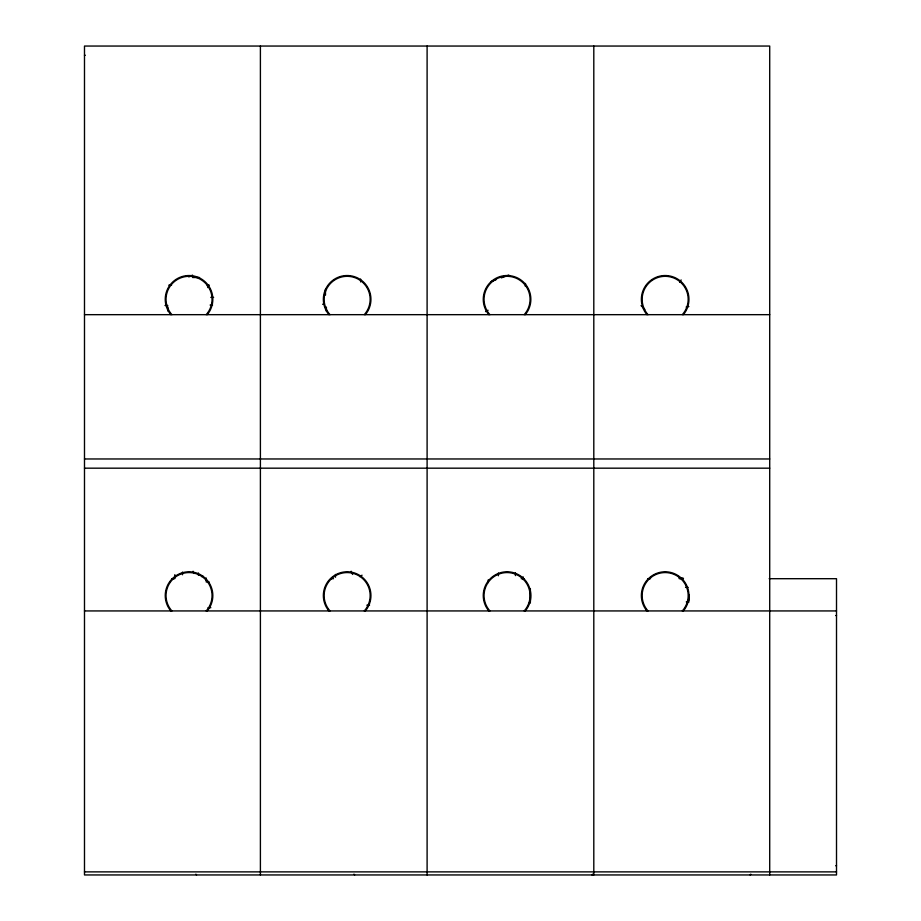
<?xml version="1.0" encoding="UTF-8"?>
<svg xmlns="http://www.w3.org/2000/svg" width="921" height="921" viewBox="0 0 921 921"><rect width="100%" height="100%" fill="white"/><g stroke="black" fill="none" stroke-linecap="round" stroke-linejoin="round"><path stroke-width="1.38" d="M689.161 600.492L689.253 595.035M525.327 286.316L525.511 283.472M679.663 282.356L681.137 279.938M485.574 311.597L488.084 310.262M188.77 276.922L192.57 275.126M501.346 277.866L508.829 275.057M490.617 281.734L495.982 279.8M686.157 307.038L688.873 306.555M209.09 581.945L206.258 581.991L206.166 577.962M168.762 285.176L171.571 285.142M366.811 605.224L369.54 605.189M207.996 607.733L210.84 607.699M529.241 602.887L530.461 602.875M210.794 297.391L213.626 297.368M210.103 305.07L212.567 305.047M679.122 577.985L683.014 577.962M192.627 277.509L199.523 277.497M685.535 587.368L688.091 587.368M686.283 601.874L689.138 601.862M84.49 55.26L85.262 55.26M84.49 314.671L769.714 314.671M84.49 458.969L769.714 458.969M84.49 468.179L769.714 468.179M171.651 578.699L174.506 578.699M330.581 578.699L333.483 578.699M521.205 578.699L524.164 578.699M647.67 578.699L650.537 578.699M679.191 578.699L683.486 578.699M769.162 578.699L836.51 578.699L836.51 874.95L84.49 874.95L84.49 46.05L769.714 46.05L769.714 874.95M84.49 610.934L836.51 610.934M835.738 615.539L836.51 615.539M835.738 865.74L836.51 865.74M84.49 871.876L836.51 871.876M209.343 285.176L207.248 285.165L207.904 287.605M322.58 304.241L323.732 304.241M164.986 305.461L167.783 305.461M641.051 305.599L644.781 309.375M326.379 307.073L326.425 311.367M325.435 289.39L325.493 295.123M182.496 572.079L182.531 574.762M174.852 574.669L174.898 578.526M530.358 588.577L530.45 601.448M360.618 279.063L360.641 281.941M335.474 574.451L335.497 577.237M523.116 576.822L523.128 579.528M515.415 572.839L515.438 575.59M488.211 579.885L488.222 582.59M198.418 572.989L198.441 575.383M498.388 573.058L498.388 575.763M167.783 306.831L167.783 310.918M593.803 46.05L593.803 874.95M427.102 46.05L427.102 874.95M260.401 46.05L260.401 874.95M488.878 314.671A23.796 23.796 0 0 1 490.709 282.033A23.796 23.796 0 0 1 523.404 282.033A23.796 23.796 0 0 1 525.235 314.671M646.979 314.671A23.796 23.796 0 0 1 648.821 282.033A23.796 23.796 0 0 1 681.505 282.033A23.796 23.796 0 0 1 683.336 314.671M646.979 610.934A23.796 23.796 0 0 1 648.821 578.296A23.796 23.796 0 0 1 681.505 578.296A23.796 23.796 0 0 1 683.336 610.934M488.878 610.934A23.796 23.796 0 0 1 490.709 578.296A23.796 23.796 0 0 1 523.404 578.296A23.796 23.796 0 0 1 525.235 610.934M648.004 314.671A23.025 23.025 0 0 1 649.19 282.747A23.025 23.025 0 0 1 681.137 282.747A23.025 23.025 0 0 1 682.323 314.671M489.891 314.671A23.025 23.025 0 0 1 491.077 282.747A23.025 23.025 0 0 1 523.036 282.747A23.025 23.025 0 0 1 524.222 314.671M489.891 610.934A23.025 23.025 0 0 1 491.077 578.998A23.025 23.025 0 0 1 523.036 578.998A23.025 23.025 0 0 1 524.222 610.934M648.004 610.934A23.025 23.025 0 0 1 649.19 578.998A23.025 23.025 0 0 1 681.137 578.998A23.025 23.025 0 0 1 682.323 610.934M171.882 610.934A23.025 23.025 0 0 1 173.067 578.998A23.025 23.025 0 0 1 205.015 578.998A23.025 23.025 0 0 1 206.2 610.934M329.983 610.934A23.025 23.025 0 0 1 331.169 578.998A23.025 23.025 0 0 1 363.116 578.998A23.025 23.025 0 0 1 364.302 610.934M329.983 314.671A23.025 23.025 0 0 1 331.169 282.747A23.025 23.025 0 0 1 363.116 282.747A23.025 23.025 0 0 1 364.302 314.671M171.882 314.671A23.025 23.025 0 0 1 173.067 282.747A23.025 23.025 0 0 1 205.015 282.747A23.025 23.025 0 0 1 206.2 314.671M328.97 610.934A23.796 23.796 0 0 1 330.8 578.296A23.796 23.796 0 0 1 363.484 578.296A23.796 23.796 0 0 1 365.326 610.934M170.857 610.934A23.796 23.796 0 0 1 172.699 578.296A23.796 23.796 0 0 1 205.383 578.296A23.796 23.796 0 0 1 207.213 610.934M170.857 314.671A23.796 23.796 0 0 1 172.699 282.033A23.796 23.796 0 0 1 205.383 282.033A23.796 23.796 0 0 1 207.213 314.671M328.97 314.671A23.796 23.796 0 0 1 330.8 282.033A23.796 23.796 0 0 1 363.484 282.033A23.796 23.796 0 0 1 365.326 314.671M750.788 874.156A23.796 23.796 0 0 1 750.143 874.95M592.675 874.156A23.796 23.796 0 0 1 592.03 874.95M201.641 576.615A23.025 23.025 0 0 1 202.77 575.878M359.743 576.615A23.025 23.025 0 0 1 362.068 575.211M196.518 874.95A23.796 23.796 0 0 1 195.874 874.156M354.631 874.95A23.796 23.796 0 0 1 353.986 874.156M194.043 573.507A23.025 23.025 0 0 1 193.076 571.25M352.628 574.439A23.025 23.025 0 0 1 351.177 571.25"/></g></svg>
